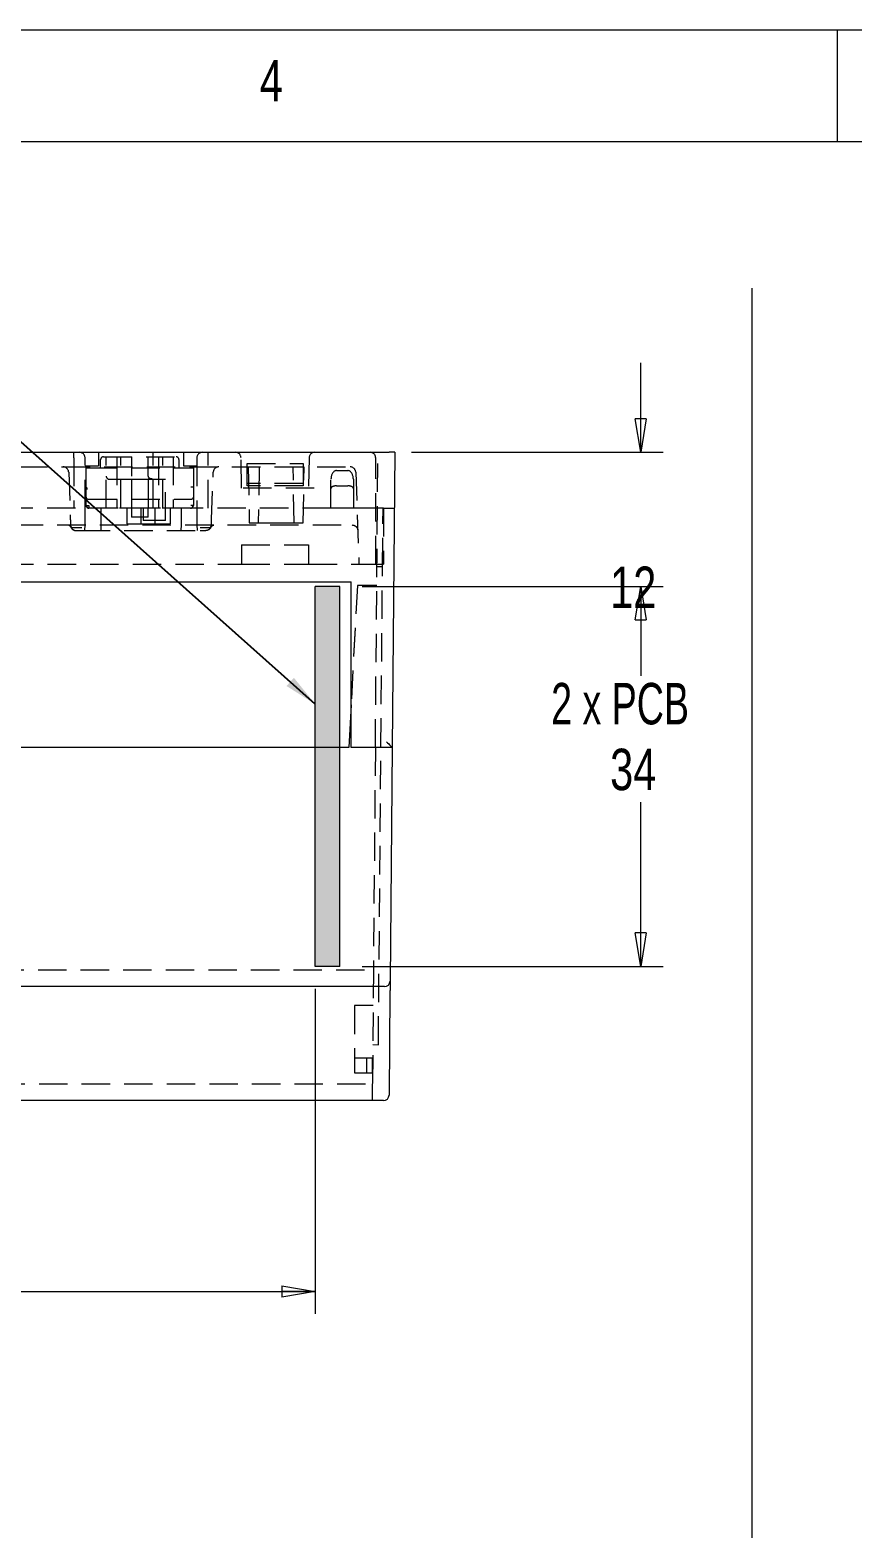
# Model space of a CAD drawing. Header units: millimetres. Extents: x 5 to 292, y 5 to 205.
# Drawn here: x 162.4 to 199.2, y 137.6 to 205 of the extents above; entities that cross this region are included whole.
import ezdxf

# ---------------------------------------------------------------- set-up
doc = ezdxf.new("R2010")
doc.units = ezdxf.units.MM
doc.linetypes.add('HIDDEN', pattern=[1.905, 1.27, -0.635])
doc.styles.add('SLDTEXTSTYLE0', font='TXT', dxfattribs={"width": 0.75})
doc.styles.add('SLDTEXTSTYLE3', font='TXT', dxfattribs={"width": 0.678571})
doc.dimstyles.new('SLDDIMSTYLE1', dxfattribs={"dimtxt": 1.852083, "dimasz": 1.5, "dimexe": 0, "dimexo": 0.0625, "dimgap": 0.463021, "dimtad": 0, "dimtih": 1, "dimtoh": 1, "dimlfac": 2, "dimrnd": 1e-09, "dimzin": 12, "dimdsep": 46, "dimtxsty": 'SLDTEXTSTYLE0', "dimblk1": 'CLOSED', "dimblk2": 'CLOSED', "dimsah": 1, "dimcen": 0.09, "dimadec": 0, "dimazin": 3, "dimtfac": 1, "dimtofl": 0, "dimtmove": 0, "dimatfit": 3, "dimldrblk": 'CLOSED', "dimfxl": 1, "dimfrac": 2, "dimtolj": 1, "dimtzin": 12, "dimarcsym": 0})
doc.dimstyles.new('SLDDIMSTYLE2', dxfattribs={"dimtxt": 1.852083, "dimasz": 1.5, "dimexe": 0, "dimexo": 0.0625, "dimgap": 0.463021, "dimtad": 0, "dimtih": 1, "dimtoh": 1, "dimdec": 1, "dimlfac": 2, "dimrnd": 1e-09, "dimzin": 12, "dimdsep": 46, "dimtxsty": 'SLDTEXTSTYLE0', "dimblk1": 'CLOSED', "dimblk2": 'CLOSED', "dimsah": 1, "dimcen": 0.09, "dimadec": 0, "dimazin": 3, "dimtfac": 1, "dimtdec": 1, "dimtofl": 0, "dimtmove": 0, "dimatfit": 3, "dimldrblk": 'CLOSED', "dimfxl": 1, "dimfrac": 2, "dimtolj": 1, "dimtzin": 12, "dimarcsym": 0})
doc.dimstyles.new('SLDDIMSTYLE5', dxfattribs={"dimtxt": 1.852083, "dimasz": 1.5, "dimexe": 0, "dimexo": 0.0625, "dimgap": 0.463021, "dimtad": 0, "dimtih": 1, "dimtoh": 1, "dimlfac": 2, "dimrnd": 1e-09, "dimzin": 12, "dimdsep": 46, "dimtxsty": 'SLDTEXTSTYLE0', "dimblk1": 'CLOSED', "dimblk2": 'CLOSED', "dimsah": 1, "dimcen": 0.09, "dimadec": 0, "dimazin": 3, "dimtfac": 1, "dimtmove": 0, "dimatfit": 0, "dimldrblk": 'CLOSED', "dimfxl": 1, "dimfrac": 2, "dimtolj": 1, "dimtzin": 12, "dimarcsym": 0})
doc.dimstyles.new('SLDDIMSTYLE6', dxfattribs={"dimtxt": 2.5, "dimasz": 1.5, "dimexe": 0, "dimexo": 0.0625, "dimgap": 0, "dimtad": 0, "dimtih": 1, "dimtoh": 1, "dimdec": 0, "dimrnd": 1e-09, "dimzin": 0, "dimdsep": 46, "dimtxsty": 'Standard', "dimsah": 1, "dimcen": 0.09, "dimadec": 0, "dimazin": 0, "dimtfac": 1.5, "dimtdec": 0, "dimtofl": 0, "dimtmove": 0, "dimatfit": 3, "dimfxl": 1, "dimfrac": 2, "dimtolj": 1, "dimtzin": 0, "dimarcsym": 0})

# ---------------------------------------------------------------- blocks, each defined once
blk = doc.blocks.new('_CLOSED')
at = {"color": 0, "linetype": 'ByBlock', "lineweight": -2}
for p, q in [((-1, 0.166667), (0, 0)), ((-1, 0.166667), (-1, -0.166667)), ((0, 0), (-1, -0.166667)), ((0, 0), (-1, 0))]:
    blk.add_line(p, q, dxfattribs=at)
blk = doc.blocks.new('_D_24')
at = {"color": 7, "linetype": 'Continuous', "lineweight": 0}
for p, q in [((189.707, 186.116), (189.707, 190.116)), ((179.453, 186.116), (190.707, 186.116)), ((177.251, 180.116), (190.707, 180.116)), ((189.707, 180.116), (189.707, 176.116))]:
    blk.add_line(p, q, dxfattribs=at)
at = {"color": 7, "linetype": 'Continuous', "lineweight": 0, "xscale": 1.5, "yscale": 1.5}
for p, rotation in [((189.707, 186.116, 0.05), 270.0000000000006), ((189.707, 180.116, 0.05), 90.00000000000063)]:
    blk.add_blockref('_CLOSED', p, dxfattribs=dict(at, rotation=rotation))
at = {"color": 7, "linetype": 'Continuous', "lineweight": 0, "insert": (188.339, 181.004), "char_height": 1.8521, "attachment_point": 1, "style": 'SLDTEXTSTYLE0'}
blk.add_mtext('12', dxfattribs=at)
blk = doc.blocks.new('_D_25')
at = {"color": 7, "linetype": 'Continuous', "lineweight": 0}
for p, q in [((177.251, 180.116), (190.707, 180.116)), ((189.707, 180.116), (189.707, 176.353)), ((189.707, 163.116), (189.707, 170.47)), ((177.251, 163.116), (190.707, 163.116))]:
    blk.add_line(p, q, dxfattribs=at)
at = {"color": 7, "linetype": 'Continuous', "lineweight": 0, "xscale": 1.5, "yscale": 1.5}
for p, rotation in [((189.707, 180.116, 0.05), 90.0000000000004), ((189.707, 163.116, 0.05), 270.0000000000004)]:
    blk.add_blockref('_CLOSED', p, dxfattribs=dict(at, rotation=rotation))
at = {"color": 7, "linetype": 'Continuous', "lineweight": 0, "char_height": 1.8521, "attachment_point": 1}
for s, insert, style in [('2 x PCB', (185.702, 175.799), 'SLDTEXTSTYLE3'), ('34', (188.339, 172.857), 'SLDTEXTSTYLE0')]:
    blk.add_mtext(s, dxfattribs=dict(at, insert=insert, style=style))
blk = doc.blocks.new('_D_26')
at = {"color": 7, "linetype": 'Continuous', "lineweight": 0}
for p, q in [((129.155, 162.116), (129.155, 147.579)), ((175.151, 162.116), (175.151, 147.579)), ((129.155, 148.579), (175.151, 148.579))]:
    blk.add_line(p, q, dxfattribs=at)
at = {"color": 7, "linetype": 'Continuous', "lineweight": 0, "xscale": 1.5, "yscale": 1.5, "rotation": 180.0000000000004}
blk.add_blockref('_CLOSED', (129.155, 148.579, 0.05), dxfattribs=at)
at = {"color": 7, "linetype": 'Continuous', "lineweight": 0, "xscale": 1.5, "yscale": 1.5}
blk.add_blockref('_CLOSED', (175.151, 148.579, 0.05), dxfattribs=at)
at = {"color": 7, "linetype": 'Continuous', "lineweight": 0, "attachment_point": 1, "style": 'SLDTEXTSTYLE0'}
for s, insert, char_height in [('=', (149.359, 150.967), 1.852), ('92', (151.536, 150.967), 1.8521), ('=', (154.966, 150.967), 1.852)]:
    blk.add_mtext(s, dxfattribs=dict(at, insert=insert, char_height=char_height))

msp = doc.modelspace()

# ---------------------------------------------------------------- hatches: boundary and pattern name
at = {"linetype": 'Continuous'}
msp.add_hatch(color=7, dxfattribs=at).paths.add_polyline_path([(176.251, 163.1156), (175.151, 163.1156), (175.151, 180.1156), (176.251, 180.1156)], flags=0)

# ---------------------------------------------------------------- linework, layer by layer
at = {"color": 7, "linetype": 'Continuous', "lineweight": 0}
for p, q in [((292, 205), (5, 205)), ((198.5, 205), (198.5, 200)), ((287, 200), (10, 200)), ((194.6831, 193.4552), (194.6831, 137.559)), ((175.151, 163.1156), (175.151, 180.1156)), ((176.251, 163.1156), (176.251, 180.1156))]:
    msp.add_line(p, q, dxfattribs=at)
at = {"color": 7, "linetype": 'Continuous', "lineweight": 15}
for p, q in [((155.7781, 186.1156), (178.453, 186.1156)), ((178.7031, 186.1156), (178.453, 186.1156)), ((178.7031, 186.1156), (178.5879, 172.9156)), ((153.9531, 180.3156), (176.7531, 180.3156)), ((176.7531, 173.1656), (176.7531, 180.3156)), ((176.7531, 174.8237), (176.6531, 172.9156)), ((176.7531, 174.8171), (176.6534, 172.9156)), ((176.6534, 172.9156), (154.2531, 172.9156)), ((176.7531, 172.9156), (176.7531, 173.1656)), ((178.5879, 172.9156), (176.7531, 172.9156)), ((178.5879, 172.9156), (178.4966, 162.4634)), ((178.2467, 162.2156), (126.0595, 162.2156)), ((178.4923, 161.9678), (178.4521, 157.3634)), ((178.2021, 157.1156), (126.104, 157.1156))]:
    msp.add_line(p, q, dxfattribs=at)
at = {"color": 7, "linetype": 'HIDDEN', "lineweight": 0}
for p, q in [((156.1853, 185.4656), (176.7097, 185.4656)), ((164.3531, 185.8656), (164.3531, 186.1156)), ((164.3531, 185.8656), (164.3531, 183.6156)), ((164.8531, 183.6156), (164.8531, 185.8656)), ((164.8531, 185.5156), (165.4531, 185.5156)), ((165.4531, 186.1156), (165.4531, 185.5156)), ((165.5501, 185.4169), (165.5501, 185.7919)), ((165.6751, 185.9169), (168.9251, 185.9169)), ((165.8001, 183.6169), (165.8001, 185.9169)), ((166.2751, 185.9169), (166.2751, 183.6169)), ((166.4598, 183.6169), (166.4598, 185.9169)), ((166.9251, 185.9169), (166.9251, 185.0419)), ((167.6751, 185.0419), (167.6751, 185.9169)), ((167.9031, 183.6156), (167.9031, 186.1156)), ((168.1405, 185.9169), (168.1405, 183.6169)), ((168.3251, 183.6169), (168.3251, 185.9169)), ((168.8001, 185.9169), (168.8001, 183.6169)), ((169.0501, 185.7919), (169.0501, 185.4169)), ((169.2531, 186.1156), (169.2531, 185.5156)), ((169.2531, 185.5156), (169.8531, 185.5156)), ((169.8531, 185.8656), (169.8531, 183.6156)), ((170.3531, 185.8656), (170.3531, 186.1156)), ((170.3531, 183.6156), (170.3531, 185.8656)), ((171.8531, 184.5156), (171.8294, 185.87)), ((172.103, 185.6156), (174.603, 185.6156)), ((172.103, 184.6156), (172.103, 185.6156)), ((172.1531, 185.4656), (172.1967, 182.9656)), ((172.6467, 185.4656), (172.6031, 182.9656)), ((174.2031, 182.9656), (174.1594, 185.4656)), ((174.603, 185.6156), (174.603, 184.6156)), ((174.6094, 182.9656), (174.6531, 185.4656)), ((174.8767, 185.87), (174.8531, 184.5156)), ((177.8378, 172.9156), (177.953, 186.1156)), ((177.8531, 181.1156), (177.8531, 185.8656)), ((164.1207, 185.2243), (164.1946, 183.1069)), ((164.9001, 185.4169), (165.0251, 185.4169)), ((164.9001, 184.5594), (164.9001, 185.4169)), ((165.0251, 185.4169), (169.5751, 185.4169)), ((165.9251, 184.9169), (166.9251, 184.9169)), ((166.9251, 184.9169), (167.6751, 184.9169)), ((166.9251, 184.9169), (166.9251, 183.6169)), ((167.7092, 184.9169), (167.6751, 184.9169)), ((167.6751, 184.9169), (167.6751, 183.6169)), ((167.7092, 184.9169), (167.9501, 184.9169)), ((167.9501, 184.9169), (168.4501, 184.9169)), ((168.4501, 183.0669), (168.4501, 184.9169)), ((169.5751, 185.4169), (169.7001, 185.4169)), ((169.7001, 185.4169), (169.7001, 184.5594)), ((170.5115, 183.1069), (170.5854, 185.2243)), ((175.8531, 183.6156), (175.8531, 184.9131)), ((176.1031, 185.3005), (176.6031, 185.3005)), ((176.8531, 184.9131), (176.8531, 183.6156)), ((176.9596, 185.2243), (177.1031, 181.1156)), ((164.9001, 184.1044), (164.9001, 184.5594)), ((169.7001, 184.5594), (169.5839, 184.5594)), ((169.7001, 184.5594), (169.7001, 184.1044)), ((175.1031, 184.5156), (171.603, 184.5156)), ((174.603, 184.7156), (172.103, 184.7156)), ((174.603, 184.6156), (172.103, 184.6156)), ((176.1031, 184.6156), (176.6031, 184.6156)), ((175.8531, 183.6156), (155.7781, 183.6156)), ((164.8531, 182.8656), (164.8531, 183.6156)), ((164.9001, 183.7419), (164.9001, 184.1044)), ((164.9001, 183.7419), (165.0251, 183.7419)), ((165.0251, 184.0169), (169.5751, 184.0169)), ((165.0251, 183.7419), (165.0251, 183.6169)), ((169.5751, 183.6169), (165.0251, 183.6169)), ((165.5531, 183.6156), (165.5531, 182.8656)), ((166.7281, 183.6156), (166.7281, 182.9156)), ((166.9251, 183.6169), (166.9251, 183.2169)), ((167.3531, 183.6156), (167.3531, 182.9156)), ((167.4501, 183.6169), (167.4501, 183.0669)), ((167.6751, 183.2169), (167.6751, 183.6169)), ((167.9781, 183.6156), (167.9781, 182.9156)), ((168.6531, 183.6156), (168.6531, 182.9156)), ((169.1531, 183.6156), (169.1531, 182.8656)), ((169.5735, 183.6169), (169.577, 183.6173)), ((169.7001, 183.7419), (169.5839, 183.7419)), ((169.7001, 184.1044), (169.7001, 183.7419)), ((169.8531, 183.6156), (169.8531, 182.8656)), ((176.1031, 183.6156), (175.8531, 183.6156)), ((176.6031, 183.6156), (176.1031, 183.6156)), ((176.8531, 183.6156), (176.6031, 183.6156)), ((177.6031, 183.6156), (176.8531, 183.6156)), ((177.8531, 183.6156), (177.6031, 183.6156)), ((178.2031, 183.6156), (177.8531, 183.6156)), ((178.1585, 181.0157), (178.1812, 183.6156)), ((178.2031, 183.6156), (178.6812, 183.6156)), ((178.2031, 183.6156), (178.2031, 181.1156)), ((155.9918, 182.8656), (176.8005, 182.8656)), ((164.8443, 182.6156), (164.8531, 182.8656)), ((165.5531, 182.8656), (165.5618, 182.6156)), ((166.7281, 182.9156), (167.9781, 182.9156)), ((167.6751, 183.2169), (166.9251, 183.2169)), ((168.4501, 183.0669), (167.4501, 183.0669)), ((167.9781, 182.9156), (168.6531, 182.9156)), ((169.1531, 182.8656), (169.1443, 182.6156)), ((169.8531, 182.8656), (169.8618, 182.6156)), ((172.1967, 182.9656), (173.4031, 182.9656)), ((173.4031, 182.9656), (174.6094, 182.9656)), ((164.7031, 182.6156), (170.0031, 182.6156)), ((171.8531, 181.9816), (174.8531, 181.9816)), ((171.8531, 181.9816), (171.8531, 181.1156)), ((174.8531, 181.9816), (174.8531, 181.1156)), ((153.6531, 181.1156), (171.8531, 181.1156)), ((171.8531, 181.1156), (174.8531, 181.1156)), ((174.8531, 181.1156), (177.6031, 181.1156)), ((177.6031, 181.1156), (177.8531, 181.1156)), ((177.8531, 181.1156), (178.2031, 181.1156)), ((177.9085, 181.0157), (178.1585, 181.0157)), ((177.9718, 159.6177), (178.1585, 181.0157)), ((177.033, 180.1653), (176.7531, 174.8237)), ((177.033, 180.1588), (176.7531, 174.8171)), ((177.033, 180.1588), (177.033, 180.1653)), ((177.9011, 180.1653), (177.033, 180.1653)), ((177.901, 180.1588), (177.033, 180.1588)), ((177.8378, 172.9156), (177.751, 162.9656)), ((126.5551, 162.9656), (177.751, 162.9656)), ((177.751, 162.9656), (177.7065, 157.8656)), ((177.737, 161.3656), (176.9, 161.3656)), ((176.9, 161.3656), (176.9, 159.0156)), ((177.7218, 159.6199), (177.9718, 159.6177)), ((176.9, 159.0156), (176.9, 158.3656)), ((177.7165, 159.0156), (176.9, 159.0156)), ((177.45, 158.3656), (177.45, 159.0156)), ((177.7, 159.0156), (177.7, 158.3656)), ((126.5996, 157.8656), (177.7065, 157.8656)), ((176.9, 158.3656), (177.7109, 158.3656)), ((177.7, 157.8656), (177.7, 157.1156))]:
    msp.add_line(p, q, dxfattribs=at)
at = {"color": 5, "linetype": 'Continuous', "lineweight": 0}
for p, q in [((176.251, 180.1156), (175.151, 180.1156)), ((176.251, 163.1156), (175.151, 163.1156))]:
    msp.add_line(p, q, dxfattribs=at)
at = {"color": 7, "linetype": 'Continuous', "lineweight": 15, "flags": 128}
msp.add_lwpolyline([(178.34, 173.1656), (178.3884, 173.1168), (178.4349, 173.07), (178.4777, 173.0267), (178.5153, 172.9888), (178.5461, 172.9578), (178.569, 172.9347), (178.5831, 172.9204), (178.5879, 172.9156)], dxfattribs=at)
at = {"color": 7, "linetype": 'HIDDEN', "lineweight": 0}
for centre, radius, start, end in [((163.8708, 185.2156), 0.25, 2, 90), ((164.6031, 185.8656), 0.25, 0, 90), ((165.6751, 185.7919), 0.125, 90, 180), ((168.9251, 185.7919), 0.125, 0, 90), ((170.1031, 185.8656), 0.25, 90, 180), ((170.8353, 185.2156), 0.25, 90, 178), ((171.5795, 185.8656), 0.25, 1, 90), ((175.1267, 185.8656), 0.25, 90, 179), ((176.7097, 185.2156), 0.25, 2, 90), ((177.6031, 185.8656), 0.25, 0, 90), ((165.9251, 185.0419), 0.125, 180, 270), ((165.0251, 183.7419), 0.125, 180, 270), ((169.5751, 183.7419), 0.125, 270, 354.642354), ((169.5751, 183.7419), 0.125, 354.642354, 360), ((164.4532, 182.8656), 0.25, 182, 270), ((170.2529, 182.8656), 0.25, 299.913039, 358)]:
    msp.add_arc(centre, radius, start, end, dxfattribs=at)
at = {"color": 7, "linetype": 'Continuous', "lineweight": 15}
for centre in [(178.2467, 162.4656), (178.2021, 157.3656)]:
    msp.add_arc(centre, 0.25, 270, 359.5, dxfattribs=at)
at = {"color": 7, "linetype": 'HIDDEN', "lineweight": 0}
for centre, major_axis, ratio, start_param, end_param in [((167.9606, 185.0419), (0.2855, 0), 0.4378957, 3.1415927, 4.3228815), ((176.1031, 184.9131), (0, 0.3875), 0.645243, 0, 1.5707963), ((176.6031, 184.9131), (0, 0.3875), 0.645243, 4.712389, 6.2831853), ((176.1031, 184.5032), (0.25, 0), 0.449741, 1.5707963, 3.1415927), ((176.6031, 184.5032), (0.25, 0), 0.449741, 0, 1.5707963), ((165.0251, 184.1044), (0.125, 0), 0.7002075, 3.1415927, 4.712389), ((169.5751, 184.1044), (0.125, 0), 0.7002075, 4.712389, 6.2831853)]:
    msp.add_ellipse(centre, major_axis=major_axis, ratio=ratio, start_param=start_param, end_param=end_param, dxfattribs=at)
for points, knots in [([(167.8519, 184.926), (167.8396, 184.9272), (167.8227, 184.9288), (167.7909, 184.9276), (167.7584, 184.9233), (167.728, 184.9177), (167.7136, 184.9171), (167.7092, 184.9169)], [0, 0, 0, 0, 0.25055781, 0.3428143, 0.6126749, 0.88211461, 1, 1, 1, 1]), ([(164.9109, 184.5594), (164.9116, 184.5502), (164.9136, 184.5269), (164.9256, 184.4941), (164.9403, 184.4772), (164.9464, 184.4701)], [0, 0, 0, 0, 0.276913, 0.6989909, 1, 1, 1, 1]), ([(169.6995, 184.5477), (169.6976, 184.548), (169.6939, 184.5486), (169.6762, 184.5504), (169.6676, 184.5513)], [0, 0, 0, 0, 0.513002, 1, 1, 1, 1]), ([(164.9107, 183.7419), (164.911, 183.7382), (164.912, 183.7266), (164.9173, 183.7062), (164.927, 183.6819), (164.941, 183.6594), (164.9586, 183.6405), (164.9788, 183.627), (164.9979, 183.6192), (165.0105, 183.6182), (165.0153, 183.6178)], [0, 0, 0, 0, 0.0602712, 0.1918764, 0.3317873, 0.4771051, 0.6242999, 0.7696965, 0.9099747, 1, 1, 1, 1]), ([(169.6057, 183.6231), (169.609, 183.6241), (169.6197, 183.6275), (169.6364, 183.6391), (169.6548, 183.6569), (169.6699, 183.6786), (169.681, 183.7021), (169.688, 183.7236), (169.6899, 183.7366), (169.6907, 183.7419)], [0, 0, 0, 0, 0.07516481, 0.24329892, 0.41344261, 0.58135944, 0.7429988, 0.89502915, 1, 1, 1, 1]), ([(164.1248, 182.8571), (164.1463, 182.8468), (164.1925, 182.8247), (164.2164, 182.7813), (164.2292, 182.758)], [0, 0, 0, 0, 0.46506567, 1, 1, 1, 1]), ([(164.1252, 182.856), (164.1274, 182.8556), (164.1522, 182.852), (164.2082, 182.8198), (164.2446, 182.7706), (164.2668, 182.7406)], [0, 0, 0, 0, 0.0371824, 0.412714, 1, 1, 1, 1]), ([(164.1946, 183.1069), (164.1962, 183.0626), (164.1993, 182.9741), (164.202, 182.896), (164.2034, 182.8569)], [0, 0, 0, 0, 0.5000229, 1, 1, 1, 1]), ([(164.2215, 182.7717), (164.2172, 182.7822), (164.2093, 182.8017), (164.2052, 182.8395), (164.2034, 182.8569)], [0, 0, 0, 0, 0.5379632, 1, 1, 1, 1]), ([(164.2215, 182.7717), (164.2328, 182.7496), (164.2553, 182.7054), (164.3117, 182.6556), (164.379, 182.622), (164.4285, 182.6177), (164.4532, 182.6156)], [0, 0, 0, 0, 0.25, 0.5000004, 0.7500008, 1, 1, 1, 1]), ([(164.2668, 182.7406), (164.2569, 182.7418), (164.2375, 182.7441), (164.2268, 182.7626), (164.2215, 182.7717)], [0, 0, 0, 0, 0.5093517, 1, 1, 1, 1]), ([(164.2306, 182.7724), (164.2392, 182.7491), (164.2561, 182.7031), (164.298, 182.6709), (164.3188, 182.655)], [0, 0, 0, 0, 0.5065647, 1, 1, 1, 1]), ([(170.4846, 182.7717), (170.4733, 182.7496), (170.4508, 182.7054), (170.3944, 182.6556), (170.3271, 182.622), (170.2776, 182.6177), (170.2529, 182.6156)], [0, 0, 0, 0, 0.2499995, 0.5000001, 0.7500021, 1, 1, 1, 1]), ([(170.3921, 182.6581), (170.4116, 182.6738), (170.4511, 182.7056), (170.467, 182.7499), (170.4751, 182.7723)], [0, 0, 0, 0, 0.4935802, 1, 1, 1, 1]), ([(170.6104, 182.8606), (170.5982, 182.8593), (170.5634, 182.8553), (170.4977, 182.8208), (170.4614, 182.771), (170.4393, 182.7406)], [0, 0, 0, 0, 0.1725714, 0.4952967, 1, 1, 1, 1]), ([(170.4846, 182.7717), (170.4793, 182.7626), (170.4686, 182.7441), (170.4492, 182.7418), (170.4393, 182.7406)], [0, 0, 0, 0, 0.4906487, 1, 1, 1, 1]), ([(170.4769, 182.758), (170.4839, 182.7722), (170.4974, 182.7996), (170.5431, 182.8427), (170.5846, 182.8553), (170.6113, 182.8635)], [0, 0, 0, 0, 0.2781308, 0.5360251, 1, 1, 1, 1]), ([(170.5027, 182.8569), (170.5009, 182.8395), (170.4968, 182.8017), (170.4889, 182.7822), (170.4846, 182.7717)], [0, 0, 0, 0, 0.4618881, 1, 1, 1, 1]), ([(170.5027, 182.8569), (170.5041, 182.896), (170.5068, 182.9741), (170.5099, 183.0626), (170.5115, 183.1069)], [0, 0, 0, 0, 0.4999772, 1, 1, 1, 1]), ([(176.8005, 182.8656), (176.8326, 182.862), (176.8966, 182.8549), (176.9781, 182.7995), (177.0363, 182.72), (177.0457, 182.6562), (177.0504, 182.6243)], [0, 0, 0, 0, 0.2500008, 0.49999845, 0.74999988, 1, 1, 1, 1]), ([(164.7031, 182.7406), (164.656, 182.7406), (164.562, 182.7406), (164.4344, 182.7406), (164.3283, 182.7406), (164.2873, 182.7406), (164.2668, 182.7406)], [0, 0, 0, 0, 0.250115, 0.4998633, 0.7497629, 1, 1, 1, 1]), ([(164.4532, 182.6156), (164.4566, 182.6156), (164.4617, 182.6156), (164.4927, 182.6156), (164.5248, 182.6156), (164.5647, 182.6156), (164.6229, 182.6156), (164.6716, 182.6156), (164.7031, 182.6156)], [0, 0, 0, 0, 0.23950136, 0.36825637, 0.49999953, 0.62874246, 0.76049981, 1, 1, 1, 1]), ([(170.4393, 182.7406), (170.4188, 182.7406), (170.3778, 182.7406), (170.2717, 182.7406), (170.1442, 182.7406), (170.0501, 182.7406), (170.0031, 182.7406)], [0, 0, 0, 0, 0.2502371, 0.5001367, 0.7498858, 1, 1, 1, 1]), ([(170.0031, 182.6156), (170.0345, 182.6156), (170.0828, 182.6156), (170.1411, 182.6156), (170.1807, 182.6156), (170.2132, 182.6156), (170.2443, 182.6156), (170.2495, 182.6156), (170.2529, 182.6156)], [0, 0, 0, 0, 0.2395003, 0.3682548, 0.4999971, 0.6287409, 0.7604983, 1, 1, 1, 1])]:
    msp.add_open_spline(points, degree=3, knots=knots, dxfattribs=at)
at = {"color": 7, "linetype": 'Continuous', "lineweight": 15}
msp.add_open_spline([(178.4966, 162.4634), (178.4966, 162.4568), (178.4965, 162.4465), (178.496, 162.385), (178.4954, 162.3211), (178.4947, 162.2423), (178.4937, 162.1268), (178.4929, 162.0303), (178.4923, 161.9678)], degree=3, knots=[0, 0, 0, 0, 0.2395592, 0.3696042, 0.499994, 0.6300406, 0.7604307, 1, 1, 1, 1], dxfattribs=at)

# ---------------------------------------------------------------- texts
at = {"color": 7, "linetype": 'Continuous', "lineweight": 0, "insert": (172.6667, 203.668), "char_height": 1.8521, "attachment_point": 1, "style": 'SLDTEXTSTYLE0'}
msp.add_mtext('4', dxfattribs=at)

# ---------------------------------------------------------------- dimensions: what is measured, and where the dimension line sits
at = {"color": 7, "linetype": 'Continuous', "lineweight": 0}
dim = msp.add_linear_dim(base=(189.7072, 180.1156), p1=(178.453, 186.1156), p2=(176.251, 180.1156), angle=90, dimstyle='SLDDIMSTYLE5', dxfattribs=at)
dim.commit()
dim.dimension.update_dxf_attribs({"geometry": '_D_24', "text_midpoint": (189.7072, 180.0875), "dimtype": 160})
dim = msp.add_linear_dim(base=(189.7072, 180.1156), p1=(176.251, 163.1156), p2=(176.251, 180.1156), angle=90, text='2 x PCB\\P<>', dimstyle='SLDDIMSTYLE1', dxfattribs=at)
dim.commit()
dim.dimension.update_dxf_attribs({"geometry": '_D_25', "text_midpoint": (189.7072, 173.4113), "dimtype": 160})
dim = msp.add_linear_dim(base=(175.151, 150.0498), p1=(129.1551, 163.1156), p2=(175.151, 163.1156), text='= <> =', dimstyle='SLDDIMSTYLE2', dxfattribs=at)
dim.commit()
dim.dimension.update_dxf_attribs({"geometry": '_D_26', "text_midpoint": (152.904, 150.0498), "dimtype": 160})

# ---------------------------------------------------------------- leaders
msp.add_leader([(175.151, 174.8491), (157.5829, 190.4697)], dimstyle='SLDDIMSTYLE6', dxfattribs=at)

doc.saveas('drawing.dxf')
